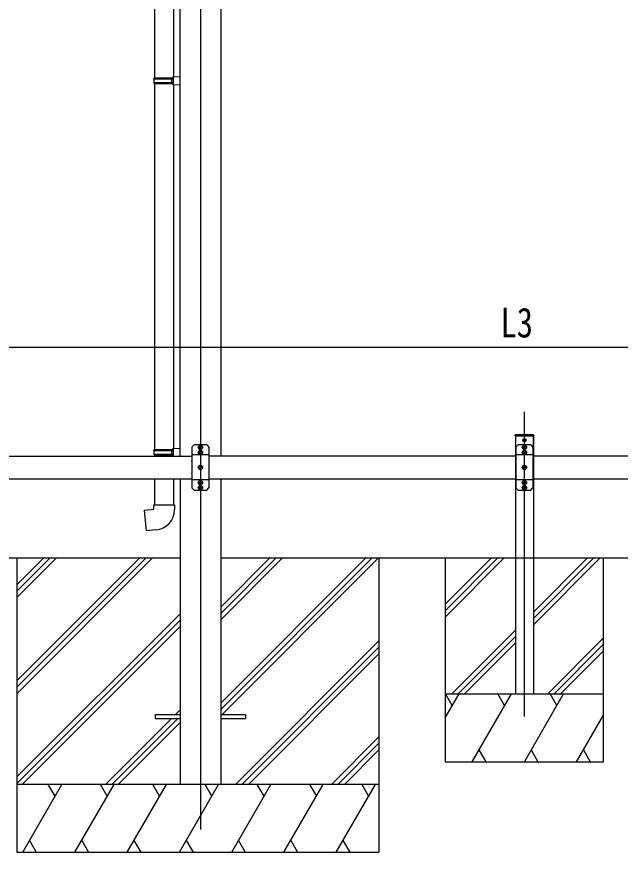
# Model space of a CAD drawing. Units: millimetres, scale not verified. Extents: x -10512 to 10512, y -7425 to 7425.
# Drawn here: x -2570 to -1236, y -4105 to -2260 of the extents above; entities that cross this region are included whole.
import ezdxf
from ezdxf.enums import TextEntityAlignment as Align

# ---------------------------------------------------------------- set-up
doc = ezdxf.new("R2010")
doc.units = ezdxf.units.MM
doc.header["$LTSCALE"] = 30
for name, color, linetype in [('0-3_YKK_12', 2, 'Continuous'), ('0-4_YKK_13', 4, 'Continuous'), ('0-5_YKK_A1', 4, 'Continuous'), ('0-6_YKK_D', 6, 'Continuous')]:
    doc.layers.add(name, color=color, linetype=linetype)
doc.styles.add('ＭＳ ゴシック', font='')
doc.styles.get('ＭＳ ゴシック').set_extended_font_data('MS Gothic')

msp = doc.modelspace()

# ---------------------------------------------------------------- linework, layer by layer
at = {"layer": '0-3_YKK_12'}
for p, q in [((-2163.81, -1361.28), (-2163.81, -4054.84)), ((-1447.8, -3804.85), (-1447.8, -3132.35)), ((-1447.8, -3199), (-1447.8, -3190.7)), ((-2158.07, -3210.35), (-2169.54, -3210.35)), ((-2163.81, -3216.08), (-2163.81, -3204.61)), ((-1442.07, -3210.35), (-1453.54, -3210.35)), ((-1451.95, -3194.85), (-1443.65, -3194.85)), ((-1447.8, -3216.08), (-1447.8, -3204.61)), ((-2158.07, -3221.35), (-2169.54, -3221.35)), ((-2163.81, -3227.08), (-2163.81, -3215.61)), ((-1442.07, -3221.35), (-1453.54, -3221.35)), ((-1447.8, -3227.08), (-1447.8, -3215.61)), ((-2158.07, -3254.85), (-2169.54, -3254.85)), ((-2163.81, -3260.58), (-2163.81, -3249.11)), ((-1442.07, -3254.85), (-1453.54, -3254.85)), ((-1447.8, -3260.58), (-1447.8, -3249.11)), ((-2163.81, -3294.08), (-2163.81, -3282.61)), ((-1447.8, -3294.08), (-1447.8, -3282.61)), ((-2158.07, -3288.35), (-2169.54, -3288.35)), ((-2158.07, -3299.35), (-2169.54, -3299.35)), ((-2163.81, -3305.08), (-2163.81, -3293.61)), ((-1442.07, -3288.35), (-1453.54, -3288.35)), ((-1442.07, -3299.35), (-1453.54, -3299.35)), ((-1447.8, -3305.08), (-1447.8, -3293.61))]:
    msp.add_line(p, q, dxfattribs=at)
at = {"layer": '0-4_YKK_13'}
for p, q in [((-2265.01, -1630.91), (-2265.01, -2394.79)), ((-2223.01, -1633.47), (-2223.01, -2392.23)), ((-2267.01, -2396.79), (-2266.01, -2394.79)), ((-2267.01, -2396.79), (-2223.01, -2396.79)), ((-2267.01, -2396.79), (-2267.01, -2404.79)), ((-2266.01, -2394.79), (-2223.01, -2394.79)), ((-2227.49, -2396.79), (-2227.91, -2394.79)), ((-2225.01, -2392.29), (-2209.01, -2391.82)), ((-2225.01, -2394.29), (-2225.01, -2392.29)), ((-2225.01, -2394.29), (-2223.01, -2394.29)), ((-2209.01, -2391.82), (-2209.01, -2409.76)), ((-2267.01, -2404.79), (-2223.01, -2404.79)), ((-2267.01, -2404.79), (-2266.01, -2406.79)), ((-2266.01, -2406.79), (-2223.01, -2406.79)), ((-2265.01, -2406.79), (-2265.01, -3215.29)), ((-2225.01, -2409.29), (-2225.01, -2407.29)), ((-2225.01, -2409.29), (-2209.01, -2409.76)), ((-2223.01, -2409.35), (-2223.01, -3212.73)), ((-1468.3, -3184.85), (-1468.21, -3183.28)), ((-1467.31, -3184.85), (-1468.3, -3184.85)), ((-1467.31, -3184.85), (-1428.3, -3184.85)), ((-1467.21, -3182.35), (-1428.4, -3182.35)), ((-2177.81, -3204.85), (-2182.81, -3209.85)), ((-2182.81, -3209.85), (-2182.81, -3240.13)), ((-2164.52, -3204.85), (-2177.81, -3204.85)), ((-2166.18, -3209.75), (-2165.15, -3209.73)), ((-2165.15, -3209.73), (-2164.54, -3209.62)), ((-2164.42, -3209.01), (-2164.54, -3209.62)), ((-2164.4, -3207.97), (-2164.42, -3209.01)), ((-2163.21, -3207.97), (-2163.2, -3209.01)), ((-2163.2, -3209.01), (-2163.08, -3209.62)), ((-2149.81, -3204.85), (-2163.09, -3204.85)), ((-2162.47, -3209.73), (-2163.08, -3209.62)), ((-2161.43, -3209.75), (-2162.47, -3209.73)), ((-2149.81, -3204.85), (-2144.81, -3209.85)), ((-2144.81, -3209.85), (-2144.81, -3240.13)), ((-1461.8, -3204.85), (-1466.8, -3209.85)), ((-1466.8, -3209.85), (-1466.8, -3240.13)), ((-1448.52, -3204.85), (-1461.8, -3204.85)), ((-1450.18, -3209.75), (-1449.14, -3209.73)), ((-1449.85, -3194.5), (-1449.85, -3195.2)), ((-1449.85, -3194.5), (-1448.65, -3194.5)), ((-1449.85, -3195.2), (-1448.65, -3195.2)), ((-1449.14, -3209.73), (-1448.53, -3209.62)), ((-1448.42, -3209.01), (-1448.53, -3209.62)), ((-1448.4, -3207.97), (-1448.42, -3209.01)), ((-1448.15, -3192.8), (-1447.45, -3192.8)), ((-1448.15, -3192.8), (-1448.15, -3194)), ((-1448.15, -3195.7), (-1448.15, -3196.9)), ((-1448.15, -3196.9), (-1447.45, -3196.9)), ((-1447.45, -3192.8), (-1447.45, -3194)), ((-1447.45, -3195.7), (-1447.45, -3196.9)), ((-1447.21, -3207.97), (-1447.19, -3209.01)), ((-1447.19, -3209.01), (-1447.07, -3209.62)), ((-1433.8, -3204.85), (-1447.09, -3204.85)), ((-1446.47, -3209.73), (-1447.07, -3209.62)), ((-1446.95, -3194.5), (-1445.75, -3194.5)), ((-1446.95, -3195.2), (-1445.75, -3195.2)), ((-1445.43, -3209.75), (-1446.47, -3209.73)), ((-1445.75, -3194.5), (-1445.75, -3195.2)), ((-1433.8, -3204.85), (-1428.8, -3209.85)), ((-1428.8, -3209.85), (-1428.8, -3240.13)), ((-2267.01, -3217.29), (-2266.01, -3215.29)), ((-2267.01, -3217.29), (-2223.01, -3217.29)), ((-2267.01, -3217.29), (-2267.01, -3225.29)), ((-2267.01, -3225.29), (-2223.01, -3225.29)), ((-2267.01, -3225.29), (-2266.01, -3227.29)), ((-2266.01, -3215.29), (-2223.01, -3215.29)), ((-2266.01, -3227.29), (-2223.01, -3227.29)), ((-2265.01, -3227.29), (-2265.01, -3229.84)), ((-2227.49, -3217.29), (-2227.91, -3215.29)), ((-2225.01, -3212.79), (-2209.01, -3212.32)), ((-2225.01, -3214.79), (-2225.01, -3212.79)), ((-2225.01, -3214.79), (-2223.01, -3214.79)), ((-2225.01, -3229.79), (-2225.01, -3227.79)), ((-2209.01, -3212.32), (-2209.01, -3229.84)), ((-2144.81, -3227.25), (-2182.81, -3227.25)), ((-2166.18, -3210.94), (-2165.15, -3210.96)), ((-2166.18, -3220.75), (-2165.15, -3220.73)), ((-2166.18, -3221.94), (-2165.15, -3221.96)), ((-2165.15, -3210.96), (-2164.54, -3211.08)), ((-2165.15, -3220.73), (-2164.54, -3220.62)), ((-2165.15, -3221.96), (-2164.54, -3222.08)), ((-2164.42, -3211.68), (-2164.54, -3211.08)), ((-2164.42, -3220.01), (-2164.54, -3220.62)), ((-2164.42, -3222.68), (-2164.54, -3222.08)), ((-2164.4, -3212.72), (-2164.42, -3211.68)), ((-2164.4, -3218.97), (-2164.42, -3220.01)), ((-2164.4, -3223.72), (-2164.42, -3222.68)), ((-2163.21, -3212.72), (-2163.2, -3211.68)), ((-2163.21, -3218.97), (-2163.2, -3220.01)), ((-2163.21, -3223.72), (-2163.2, -3222.68)), ((-2163.2, -3211.68), (-2163.08, -3211.08)), ((-2163.2, -3220.01), (-2163.08, -3220.62)), ((-2163.2, -3222.68), (-2163.08, -3222.08)), ((-2162.47, -3210.96), (-2163.08, -3211.08)), ((-2162.47, -3220.73), (-2163.08, -3220.62)), ((-2162.47, -3221.96), (-2163.08, -3222.08)), ((-2161.43, -3210.94), (-2162.47, -3210.96)), ((-2161.43, -3220.75), (-2162.47, -3220.73)), ((-2161.43, -3221.94), (-2162.47, -3221.96)), ((-1428.8, -3227.25), (-1466.8, -3227.25)), ((-1450.18, -3210.94), (-1449.14, -3210.96)), ((-1450.18, -3220.75), (-1449.14, -3220.73)), ((-1450.18, -3221.94), (-1449.14, -3221.96)), ((-1449.14, -3210.96), (-1448.53, -3211.08)), ((-1449.14, -3220.73), (-1448.53, -3220.62)), ((-1449.14, -3221.96), (-1448.53, -3222.08)), ((-1448.42, -3211.68), (-1448.53, -3211.08)), ((-1448.42, -3220.01), (-1448.53, -3220.62)), ((-1448.42, -3222.68), (-1448.53, -3222.08)), ((-1448.4, -3212.72), (-1448.42, -3211.68)), ((-1448.4, -3218.97), (-1448.42, -3220.01)), ((-1448.4, -3223.72), (-1448.42, -3222.68)), ((-1447.21, -3212.72), (-1447.19, -3211.68)), ((-1447.21, -3218.97), (-1447.19, -3220.01)), ((-1447.21, -3223.72), (-1447.19, -3222.68)), ((-1447.19, -3211.68), (-1447.07, -3211.08)), ((-1447.19, -3220.01), (-1447.07, -3220.62)), ((-1447.19, -3222.68), (-1447.07, -3222.08)), ((-1446.47, -3210.96), (-1447.07, -3211.08)), ((-1446.47, -3220.73), (-1447.07, -3220.62)), ((-1446.47, -3221.96), (-1447.07, -3222.08)), ((-1445.43, -3210.94), (-1446.47, -3210.96)), ((-1445.43, -3220.75), (-1446.47, -3220.73)), ((-1445.43, -3221.94), (-1446.47, -3221.96)), ((-2225.01, -3229.79), (-2223.01, -3229.85)), ((-2182.81, -3241.56), (-2182.81, -3268.13)), ((-2144.81, -3241.56), (-2144.81, -3268.13)), ((-1466.8, -3241.56), (-1466.8, -3268.13)), ((-1428.8, -3241.56), (-1428.8, -3268.13)), ((-2166.18, -3254.25), (-2165.15, -3254.23)), ((-2166.18, -3255.44), (-2165.15, -3255.46)), ((-2165.15, -3254.23), (-2164.54, -3254.12)), ((-2165.15, -3255.46), (-2164.54, -3255.58)), ((-2164.42, -3253.51), (-2164.54, -3254.12)), ((-2164.42, -3256.18), (-2164.54, -3255.58)), ((-2164.4, -3252.47), (-2164.42, -3253.51)), ((-2164.4, -3257.22), (-2164.42, -3256.18)), ((-2163.21, -3252.47), (-2163.2, -3253.51)), ((-2163.21, -3257.22), (-2163.2, -3256.18)), ((-2163.2, -3253.51), (-2163.08, -3254.12)), ((-2163.2, -3256.18), (-2163.08, -3255.58)), ((-2162.47, -3254.23), (-2163.08, -3254.12)), ((-2162.47, -3255.46), (-2163.08, -3255.58)), ((-2161.43, -3254.25), (-2162.47, -3254.23)), ((-2161.43, -3255.44), (-2162.47, -3255.46)), ((-1450.18, -3254.25), (-1449.14, -3254.23)), ((-1450.18, -3255.44), (-1449.14, -3255.46)), ((-1449.14, -3254.23), (-1448.53, -3254.12)), ((-1449.14, -3255.46), (-1448.53, -3255.58)), ((-1448.42, -3253.51), (-1448.53, -3254.12)), ((-1448.42, -3256.18), (-1448.53, -3255.58)), ((-1448.4, -3252.47), (-1448.42, -3253.51)), ((-1448.4, -3257.22), (-1448.42, -3256.18)), ((-1447.21, -3252.47), (-1447.19, -3253.51)), ((-1447.21, -3257.22), (-1447.19, -3256.18)), ((-1447.19, -3253.51), (-1447.07, -3254.12)), ((-1447.19, -3256.18), (-1447.07, -3255.58)), ((-1446.47, -3254.23), (-1447.07, -3254.12)), ((-1446.47, -3255.46), (-1447.07, -3255.58)), ((-1445.43, -3254.25), (-1446.47, -3254.23)), ((-1445.43, -3255.44), (-1446.47, -3255.46)), ((-2265.01, -3279.84), (-2265.01, -3337.29)), ((-2223.01, -3279.84), (-2223.01, -3337.29)), ((-2182.81, -3269.56), (-2182.81, -3299.85)), ((-2144.81, -3282.45), (-2182.81, -3282.45)), ((-2144.81, -3269.56), (-2144.81, -3299.85)), ((-1466.8, -3269.56), (-1466.8, -3299.85)), ((-1428.8, -3282.45), (-1466.8, -3282.45)), ((-1428.8, -3269.56), (-1428.8, -3299.85)), ((-2177.81, -3304.85), (-2182.81, -3299.85)), ((-2166.18, -3287.75), (-2165.15, -3287.73)), ((-2166.18, -3288.94), (-2165.15, -3288.96)), ((-2166.18, -3298.75), (-2165.15, -3298.73)), ((-2166.18, -3299.94), (-2165.15, -3299.96)), ((-2165.15, -3287.73), (-2164.54, -3287.62)), ((-2165.15, -3288.96), (-2164.54, -3289.08)), ((-2165.15, -3298.73), (-2164.54, -3298.62)), ((-2165.15, -3299.96), (-2164.54, -3300.08)), ((-2164.42, -3287.01), (-2164.54, -3287.62)), ((-2164.42, -3289.68), (-2164.54, -3289.08)), ((-2164.42, -3298.01), (-2164.54, -3298.62)), ((-2164.42, -3300.68), (-2164.54, -3300.08)), ((-2164.4, -3285.97), (-2164.42, -3287.01)), ((-2164.4, -3290.72), (-2164.42, -3289.68)), ((-2164.4, -3296.97), (-2164.42, -3298.01)), ((-2164.4, -3301.72), (-2164.42, -3300.68)), ((-2163.21, -3285.97), (-2163.2, -3287.01)), ((-2163.21, -3290.72), (-2163.2, -3289.68)), ((-2163.21, -3296.97), (-2163.2, -3298.01)), ((-2163.21, -3301.72), (-2163.2, -3300.68)), ((-2163.2, -3287.01), (-2163.08, -3287.62)), ((-2163.2, -3289.68), (-2163.08, -3289.08)), ((-2163.2, -3298.01), (-2163.08, -3298.62)), ((-2163.2, -3300.68), (-2163.08, -3300.08)), ((-2162.47, -3287.73), (-2163.08, -3287.62)), ((-2162.47, -3288.96), (-2163.08, -3289.08)), ((-2162.47, -3298.73), (-2163.08, -3298.62)), ((-2162.47, -3299.96), (-2163.08, -3300.08)), ((-2161.43, -3287.75), (-2162.47, -3287.73)), ((-2161.43, -3288.94), (-2162.47, -3288.96)), ((-2161.43, -3298.75), (-2162.47, -3298.73)), ((-2161.43, -3299.94), (-2162.47, -3299.96)), ((-2149.81, -3304.85), (-2144.81, -3299.85)), ((-1461.8, -3304.85), (-1466.8, -3299.85)), ((-1450.18, -3287.75), (-1449.14, -3287.73)), ((-1450.18, -3288.94), (-1449.14, -3288.96)), ((-1450.18, -3298.75), (-1449.14, -3298.73)), ((-1450.18, -3299.94), (-1449.14, -3299.96)), ((-1449.14, -3287.73), (-1448.53, -3287.62)), ((-1449.14, -3288.96), (-1448.53, -3289.08)), ((-1449.14, -3298.73), (-1448.53, -3298.62)), ((-1449.14, -3299.96), (-1448.53, -3300.08)), ((-1448.42, -3287.01), (-1448.53, -3287.62)), ((-1448.42, -3289.68), (-1448.53, -3289.08)), ((-1448.42, -3298.01), (-1448.53, -3298.62)), ((-1448.42, -3300.68), (-1448.53, -3300.08)), ((-1448.4, -3285.97), (-1448.42, -3287.01)), ((-1448.4, -3290.72), (-1448.42, -3289.68)), ((-1448.4, -3296.97), (-1448.42, -3298.01)), ((-1448.4, -3301.72), (-1448.42, -3300.68)), ((-1447.21, -3285.97), (-1447.19, -3287.01)), ((-1447.21, -3290.72), (-1447.19, -3289.68)), ((-1447.21, -3296.97), (-1447.19, -3298.01)), ((-1447.21, -3301.72), (-1447.19, -3300.68)), ((-1447.19, -3287.01), (-1447.07, -3287.62)), ((-1447.19, -3289.68), (-1447.07, -3289.08)), ((-1447.19, -3298.01), (-1447.07, -3298.62)), ((-1447.19, -3300.68), (-1447.07, -3300.08)), ((-1446.47, -3287.73), (-1447.07, -3287.62)), ((-1446.47, -3288.96), (-1447.07, -3289.08)), ((-1446.47, -3298.73), (-1447.07, -3298.62)), ((-1446.47, -3299.96), (-1447.07, -3300.08)), ((-1445.43, -3287.75), (-1446.47, -3287.73)), ((-1445.43, -3288.94), (-1446.47, -3288.96)), ((-1445.43, -3298.75), (-1446.47, -3298.73)), ((-1445.43, -3299.94), (-1446.47, -3299.96)), ((-1433.8, -3304.85), (-1428.8, -3299.85)), ((-2177.81, -3304.85), (-2164.52, -3304.85)), ((-2163.09, -3304.85), (-2149.81, -3304.85)), ((-1461.8, -3304.85), (-1448.52, -3304.85)), ((-1447.09, -3304.85), (-1433.8, -3304.85)), ((-2267.01, -3337.29), (-2221.01, -3337.29)), ((-2267.01, -3347.29), (-2267.01, -3337.29)), ((-2221.01, -3337.29), (-2221.01, -3348.2)), ((-2264.01, -3800.34), (-2264.01, -3809.34)), ((-2264.01, -3800.34), (-2209.21, -3800.34)), ((-2118.81, -3800.34), (-2064.01, -3800.34)), ((-2064.01, -3800.34), (-2064.01, -3809.34)), ((-2264.01, -3809.34), (-2209.21, -3809.34)), ((-2118.81, -3809.34), (-2064.01, -3809.34))]:
    msp.add_line(p, q, dxfattribs=at)
for points in [[(-2227.49, -2396.79), (-2227.49, -2404.79), (-2227.91, -2406.79)], [(-2225.01, -2407.29), (-2223.01, -2407.29), (-2223.01, -2394.29)], [(-1427.4, -3183.28), (-1427.3, -3184.85), (-1428.3, -3184.85)], [(-2227.49, -3217.29), (-2227.49, -3225.29), (-2227.91, -3227.29)], [(-2225.01, -3227.79), (-2223.01, -3227.79), (-2223.01, -3214.79)], [(-2262.09, -3393.03), (-2282.92, -3394.85), (-2286.93, -3349.03), (-2267.01, -3347.29)]]:
    msp.add_lwpolyline(points, dxfattribs=at)
for centre, radius in [((-1447.8, -3194.85), 3.75), ((-2163.81, -3210.35), 4.74), ((-1447.8, -3210.35), 4.74), ((-2163.81, -3221.35), 4.74), ((-1447.8, -3221.35), 4.74), ((-2163.81, -3254.85), 4.74), ((-1447.8, -3254.85), 4.74), ((-2163.81, -3288.35), 4.74), ((-1447.8, -3288.35), 4.74), ((-2163.81, -3299.35), 4.74), ((-1447.8, -3299.35), 4.74)]:
    msp.add_circle(centre, radius, dxfattribs=at)
for centre, radius, start, end in [((-1467.21, -3183.35), 1, 90, 176.5), ((-1428.4, -3183.35), 1, 3.5, 90), ((-2163.81, -3210.35), 2.45, 165.9892, 194.0108), ((-2163.81, -3204.15), 1, 224.427, 315.573), ((-2163.81, -3210.35), 2.45, 75.9892, 104.0108), ((-2163.81, -3210.35), 2.45, 345.9892, 14.0108), ((-1447.8, -3210.35), 2.45, 165.9892, 194.0108), ((-1448.65, -3194), 0.5, 270, 0), ((-1448.65, -3195.7), 0.5, 0, 90), ((-1447.8, -3204.15), 1, 224.427, 315.573), ((-1447.8, -3210.35), 2.45, 75.9892, 104.0108), ((-1446.95, -3194), 0.5, 180, 270), ((-1446.95, -3195.7), 0.5, 90, 180), ((-1447.8, -3210.35), 2.45, 345.9892, 14.0108), ((-2163.81, -3221.35), 2.45, 165.9892, 194.0108), ((-2163.81, -3210.35), 2.45, 255.9892, 284.0108), ((-2163.81, -3221.35), 2.45, 75.9892, 104.0108), ((-2163.81, -3221.35), 2.45, 255.9892, 284.0108), ((-2163.81, -3221.35), 2.45, 345.9892, 14.0108), ((-1447.8, -3221.35), 2.45, 165.9892, 194.0108), ((-1447.8, -3210.35), 2.45, 255.9892, 284.0108), ((-1447.8, -3221.35), 2.45, 75.9892, 104.0108), ((-1447.8, -3221.35), 2.45, 255.9892, 284.0108), ((-1447.8, -3221.35), 2.45, 345.9892, 14.0108), ((-2183.51, -3240.85), 1, 314.427, 45.573), ((-2144.11, -3240.85), 1, 134.427, 225.573), ((-1467.5, -3240.85), 1, 314.427, 45.573), ((-1428.1, -3240.85), 1, 134.427, 225.573), ((-2163.81, -3254.85), 2.45, 165.9892, 194.0108), ((-2163.81, -3254.85), 2.45, 75.9892, 104.0108), ((-2163.81, -3254.85), 2.45, 255.9892, 284.0108), ((-2163.81, -3254.85), 2.45, 345.9892, 14.0108), ((-1447.8, -3254.85), 2.45, 165.9892, 194.0108), ((-1447.8, -3254.85), 2.45, 75.9892, 104.0108), ((-1447.8, -3254.85), 2.45, 255.9892, 284.0108), ((-1447.8, -3254.85), 2.45, 345.9892, 14.0108), ((-2183.51, -3268.85), 1, 314.427, 45.573), ((-2144.11, -3268.85), 1, 134.427, 225.573), ((-1467.5, -3268.85), 1, 314.427, 45.573), ((-1428.1, -3268.85), 1, 134.427, 225.573), ((-2163.81, -3288.35), 2.45, 165.9892, 194.0108), ((-2163.81, -3299.35), 2.45, 165.9892, 194.0108), ((-2163.81, -3288.35), 2.45, 75.9892, 104.0108), ((-2163.81, -3288.35), 2.45, 255.9892, 284.0108), ((-2163.81, -3299.35), 2.45, 75.9892, 104.0108), ((-2163.81, -3299.35), 2.45, 255.9892, 284.0108), ((-2163.81, -3288.35), 2.45, 345.9892, 14.0108), ((-2163.81, -3299.35), 2.45, 345.9892, 14.0108), ((-1447.8, -3288.35), 2.45, 165.9892, 194.0108), ((-1447.8, -3299.35), 2.45, 165.9892, 194.0108), ((-1447.8, -3288.35), 2.45, 75.9892, 104.0108), ((-1447.8, -3288.35), 2.45, 255.9892, 284.0108), ((-1447.8, -3299.35), 2.45, 75.9892, 104.0108), ((-1447.8, -3299.35), 2.45, 255.9892, 284.0108), ((-1447.8, -3288.35), 2.45, 345.9892, 14.0108), ((-1447.8, -3299.35), 2.45, 345.9892, 14.0108), ((-2163.81, -3305.55), 1, 44.427, 135.573), ((-1447.8, -3305.55), 1, 44.427, 135.573), ((-2266.01, -3348.2), 45, 275, 0)]:
    msp.add_arc(centre, radius, start, end, dxfattribs=at)
at = {"layer": '0-5_YKK_A1'}
for p, q in [((-2209.01, -1325.84), (-2209.01, -3229.84)), ((-2118.61, -1325.84), (-2118.61, -3229.84)), ((-1467.81, -3184.85), (-1427.8, -3184.85)), ((-1467.81, -3184.85), (-1467.81, -3754.85)), ((-1427.81, -3210.18), (-1427.8, -3184.85)), ((-1427.8, -3184.85), (-1427.8, -3754.85)), ((-2789.81, -3229.84), (-2182.81, -3229.84)), ((-1467.81, -3229.84), (-2144.81, -3229.84)), ((-750.81, -3229.84), (-1427.8, -3229.84)), ((-2789.81, -3279.84), (-2182.81, -3279.84)), ((-2208.81, -3279.84), (-2208.81, -3954.84)), ((-2144.81, -3279.84), (-1467.81, -3279.84)), ((-2118.81, -3279.84), (-2118.81, -3954.84)), ((-1427.8, -3279.84), (-750.81, -3279.84)), ((-3293.84, -3454.84), (-2208.81, -3454.84)), ((-2569.2, -3454.84), (-2569.2, -4104.84)), ((-2569.2, -3726.34), (-2297.7, -3454.84)), ((-2569.2, -3740.48), (-2283.56, -3454.84)), ((-2569.2, -3754.63), (-2269.42, -3454.84)), ((-2569.2, -3514.21), (-2509.83, -3454.84)), ((-2569.2, -3528.35), (-2495.69, -3454.84)), ((-2569.2, -3542.5), (-2481.55, -3454.84)), ((-2118.81, -3454.84), (-776.81, -3454.84)), ((-2118.81, -3775.42), (-1798.22, -3454.84)), ((-2118.81, -3789.56), (-1784.08, -3454.84)), ((-2118.81, -3591.58), (-1982.07, -3454.84)), ((-2118.81, -3577.43), (-1996.21, -3454.84)), ((-2118.81, -3563.29), (-2010.36, -3454.84)), ((-2115.44, -3800.34), (-1769.94, -3454.84)), ((-1769.2, -3454.84), (-1769.2, -4104.84)), ((-1622.8, -3454.84), (-1622.8, -3904.85)), ((-1622.8, -3557.19), (-1520.45, -3454.84)), ((-1622.8, -3571.33), (-1506.31, -3454.84)), ((-1622.8, -3585.48), (-1492.17, -3454.84)), ((-1427.8, -3602.61), (-1280.04, -3454.84)), ((-1427.8, -3588.47), (-1294.18, -3454.84)), ((-1427.8, -3574.33), (-1308.32, -3454.84)), ((-1272.8, -3904.85), (-1272.8, -3454.84)), ((-2569.2, -3938.47), (-2208.81, -3578.08)), ((-2569.2, -3952.62), (-2208.81, -3592.22)), ((-2557.29, -3954.84), (-2208.81, -3606.36)), ((-1608.33, -3754.85), (-1467.81, -3614.33)), ((-1594.18, -3754.85), (-1467.81, -3628.47)), ((-1396.19, -3754.85), (-1272.8, -3631.46)), ((-2086.1, -3954.84), (-1769.2, -3637.95)), ((-2071.95, -3954.84), (-1769.2, -3652.1)), ((-1580.04, -3754.85), (-1467.81, -3642.61)), ((-1382.05, -3754.85), (-1272.8, -3645.6)), ((-2057.81, -3954.84), (-1769.2, -3666.24)), ((-1367.91, -3754.85), (-1272.8, -3659.74)), ((-1622.8, -3807.96), (-1592.14, -3754.84)), ((-1622.8, -3754.85), (-1272.8, -3754.85)), ((-1607.14, -3780.83), (-1622.14, -3754.85)), ((-1563.27, -3904.84), (-1476.67, -3754.84)), ((-1491.67, -3780.83), (-1506.67, -3754.85)), ((-1467.8, -3754.85), (-1427.8, -3754.85)), ((-1447.8, -3904.84), (-1361.2, -3754.85)), ((-1376.2, -3780.83), (-1391.2, -3754.84)), ((-2218.94, -3800.34), (-2208.81, -3790.21)), ((-2373.44, -3954.84), (-2227.94, -3809.34)), ((-2359.3, -3954.84), (-2213.8, -3809.34)), ((-2345.16, -3954.84), (-2208.81, -3818.5)), ((-1332.33, -3904.84), (-1272.8, -3801.74)), ((-1873.96, -3954.84), (-1769.2, -3850.08)), ((-1859.82, -3954.84), (-1769.2, -3864.23)), ((-1845.68, -3954.84), (-1769.2, -3878.37)), ((-1548.27, -3878.87), (-1533.27, -3904.84)), ((-1432.8, -3878.86), (-1417.8, -3904.84)), ((-1317.33, -3878.86), (-1302.33, -3904.84)), ((-1622.8, -3904.85), (-1272.8, -3904.85)), ((-1769.2, -3954.84), (-2569.2, -3954.84)), ((-2556.5, -4104.84), (-2469.9, -3954.84)), ((-2484.9, -3980.82), (-2499.9, -3954.84)), ((-2441.03, -4104.84), (-2354.43, -3954.84)), ((-2369.43, -3980.82), (-2384.43, -3954.84)), ((-2325.56, -4104.84), (-2238.96, -3954.84)), ((-2253.96, -3980.82), (-2268.96, -3954.84)), ((-2210.09, -4104.84), (-2123.49, -3954.84)), ((-2138.49, -3980.82), (-2153.49, -3954.84)), ((-2094.62, -4104.84), (-2008.02, -3954.84)), ((-2023.02, -3980.82), (-2038.02, -3954.84)), ((-1979.15, -4104.84), (-1892.55, -3954.84)), ((-1922.55, -3954.84), (-1907.55, -3980.82)), ((-1863.68, -4104.84), (-1777.08, -3954.84)), ((-1807.08, -3954.84), (-1792.08, -3980.82)), ((-2541.5, -4078.86), (-2526.5, -4104.84)), ((-2426.03, -4078.86), (-2411.03, -4104.84)), ((-2310.56, -4078.86), (-2295.56, -4104.84)), ((-2195.09, -4078.86), (-2180.09, -4104.84)), ((-2079.62, -4078.86), (-2064.62, -4104.84)), ((-1964.15, -4078.86), (-1949.15, -4104.84)), ((-1848.68, -4078.86), (-1833.68, -4104.84)), ((-2569.2, -4104.84), (-1769.2, -4104.84))]:
    msp.add_line(p, q, dxfattribs=at)
at = {"layer": '0-6_YKK_D'}
msp.add_line((-2874.81, -2989.09), (-20.81, -2989.09), dxfattribs=at)

# ---------------------------------------------------------------- texts
at = {"layer": '0-6_YKK_D', "style": 'ＭＳ ゴシック', "width": 0.8}
msp.add_text('L3', height=65.98, dxfattribs=at).set_placement((-1500.61, -2987.79), align=Align.BOTTOM_LEFT)

doc.saveas('drawing.dxf')
